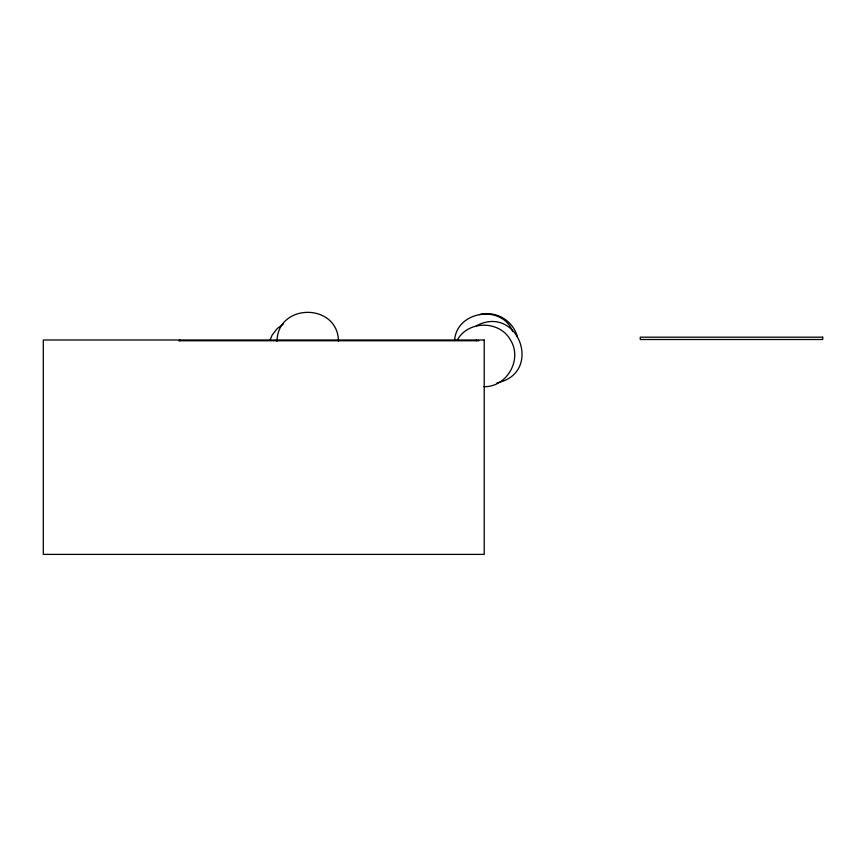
<?xml version="1.0" encoding="UTF-8"?>
<svg xmlns="http://www.w3.org/2000/svg" width="866" height="866" viewBox="0 0 866 866"><rect width="100%" height="100%" fill="white"/><g stroke="black" fill="none" stroke-linecap="round" stroke-linejoin="round"><path stroke-width="1.3" d="M277.012 341.182C277.661 302.754 337.837 302.754 338.487 341.182M454.596 340.49C456.371 310.894 502.064 303.847 512.704 331.516M269.997 340.197L272.065 335.229L276.968 328.82L283.377 323.916M457.161 340.284C467.965 320.16 499.834 320.16 510.637 340.284C522.631 359.715 506.74 387.34 483.899 386.658M476.203 325.887C518.344 303.468 543.664 373.398 496.965 382.869M479.439 314.629C495.384 310.245 513.083 320.496 517.251 336.495M178.786 340.76L478.898 340.76M476.343 339.992L476.343 340.76M179.987 339.992L179.987 340.76M822.7 337.188L640.277 337.188L640.277 339.504L822.7 339.504L822.7 337.188M484.213 339.992L43.3 339.992L43.3 554.392L484.213 554.392L484.213 339.992"/></g></svg>
